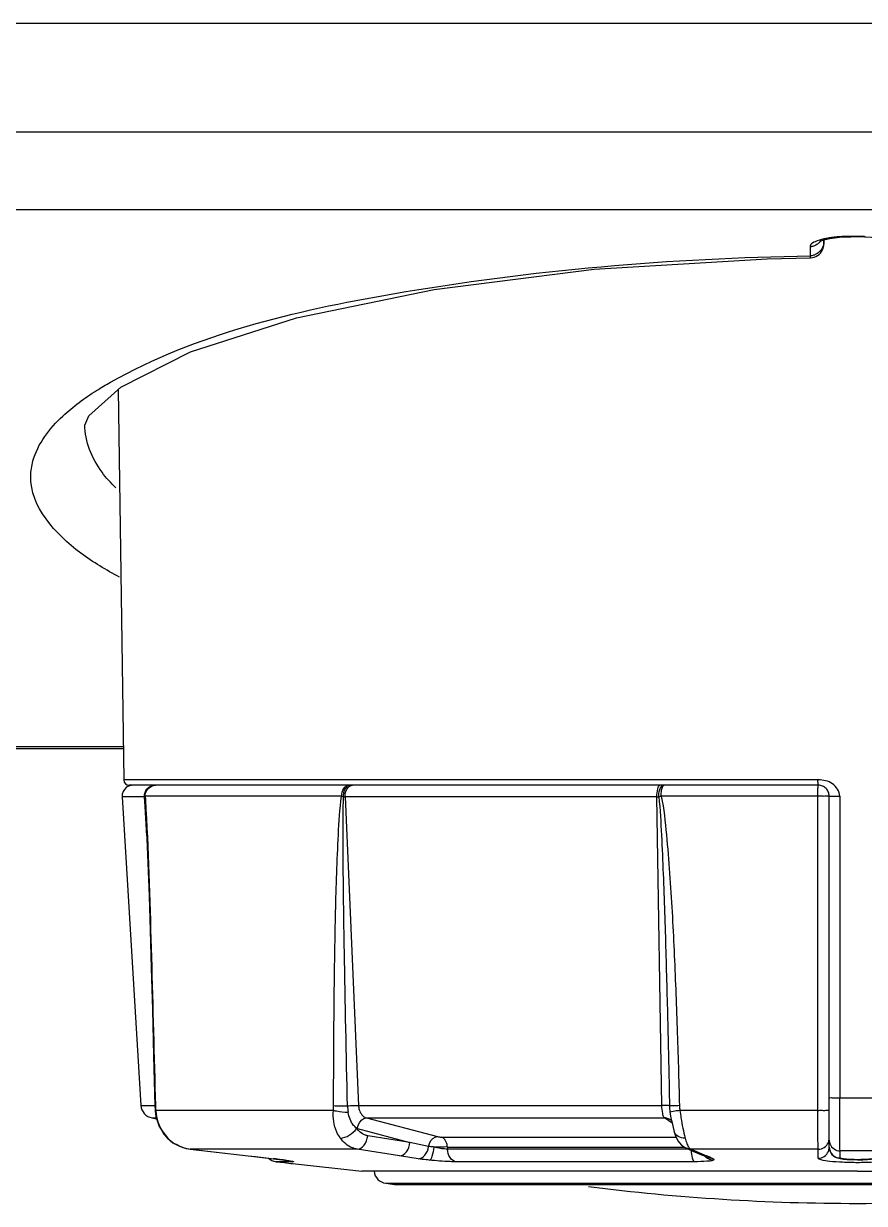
# Model space of a CAD drawing. Header units: millimetres. Extents: x 473 to 3963, y -1329 to 3488.
# Drawn here: x 2080.37 to 2111.4, y -136.02 to -92.5 of the extents above; entities that cross this region are included whole.
import ezdxf

# ---------------------------------------------------------------- set-up
doc = ezdxf.new("R2010")
doc.units = ezdxf.units.MM
doc.header["$LTSCALE"] = 392.37
doc.layers.get('0').update_dxf_attribs({"linetype": 'CONTINUOUS'})

msp = doc.modelspace()

# ---------------------------------------------------------------- linework, layer by layer
at = {"linetype": 'Continuous'}
for p, q in [((2534.648, -92.497), (1887.648, -92.497)), ((2534.648, -96.497), (1887.648, -96.497)), ((2457.276, -99.362), (1964.297, -99.362)), ((2109.898, -100.478), (2110.12, -100.426)), ((2109.898, -100.635), (2109.898, -100.435)), ((2109.898, -100.478), (2109.898, -100.522)), ((2109.898, -100.522), (2109.898, -100.584)), ((2110.12, -100.426), (2110.477, -100.381)), ((2110.477, -100.381), (2110.898, -100.365)), ((2110.898, -100.365), (2110.898, -100.348)), ((2111.398, -100.348), (2110.898, -100.348)), ((2111.398, -100.365), (2110.898, -100.365)), ((2111.398, -100.365), (2111.398, -100.348)), ((2109.398, -100.722), (2109.398, -101.067)), ((2109.898, -100.584), (2109.898, -100.621)), ((2109.898, -100.621), (2109.898, -100.635)), ((2109.406, -101.135), (2109.406, -101.135)), ((2083.853, -105.995), (2084.065, -120.4)), ((2030.412, -119.173), (2084.047, -119.173)), ((2030.412, -119.241), (2084.048, -119.241)), ((2109.691, -120.399), (2084.065, -120.4)), ((2084.437, -120.597), (2084.265, -120.597)), ((2084.401, -120.597), (2084.274, -120.597)), ((2084.434, -120.597), (2084.401, -120.597)), ((2085.215, -120.597), (2084.434, -120.597)), ((2085.126, -120.597), (2084.437, -120.597)), ((2085.215, -120.597), (2085.126, -120.597)), ((2085.241, -120.597), (2085.215, -120.597)), ((2085.241, -120.597), (2085.215, -120.597)), ((2092.384, -120.597), (2085.241, -120.597)), ((2092.384, -120.597), (2085.241, -120.597)), ((2092.395, -120.597), (2092.384, -120.597)), ((2092.399, -120.597), (2092.384, -120.597)), ((2092.512, -120.597), (2092.395, -120.597)), ((2092.512, -120.597), (2092.399, -120.597)), ((2093.168, -120.597), (2092.512, -120.597)), ((2093.168, -120.597), (2092.512, -120.597)), ((2093.298, -120.597), (2093.168, -120.597)), ((2093.298, -120.597), (2093.168, -120.597)), ((2103.851, -120.597), (2093.298, -120.597)), ((2103.851, -120.597), (2093.298, -120.597)), ((2103.987, -120.597), (2103.851, -120.597)), ((2103.987, -120.597), (2103.851, -120.597)), ((2104.005, -120.597), (2103.987, -120.597)), ((2104.005, -120.597), (2103.987, -120.597)), ((2109.698, -120.597), (2104.005, -120.597)), ((2109.698, -120.597), (2104.005, -120.597)), ((2110.098, -132.12), (2110.098, -120.997)), ((2110.098, -132.12), (2110.098, -120.997)), ((2084.002, -121.022), (2084.698, -132.407)), ((2084.828, -121.022), (2084.002, -121.022)), ((2084.849, -121.375), (2084.828, -121.022)), ((2084.913, -122.463), (2084.849, -121.375)), ((2092.103, -121.005), (2084.853, -121.005)), ((2103.742, -121.022), (2092.234, -121.022)), ((2092.234, -121.022), (2092.726, -132.407)), ((2103.923, -132.407), (2103.742, -121.022)), ((2109.677, -121.005), (2103.898, -121.005)), ((2109.676, -132.59), (2109.677, -121.005)), ((2110.488, -121.003), (2110.488, -132.126)), ((2110.098, -132.582), (2110.098, -132.12)), ((2110.098, -132.503), (2110.098, -132.12)), ((2110.488, -132.126), (2111.148, -132.126)), ((2111.148, -132.126), (2111.808, -132.126)), ((2084.698, -132.407), (2085.077, -132.407)), ((2085.077, -132.407), (2085.213, -132.407)), ((2085.232, -132.417), (2085.213, -132.419)), ((2085.213, -132.419), (2085.22, -132.567)), ((2085.213, -132.419), (2085.213, -132.419)), ((2085.22, -132.567), (2085.221, -132.591)), ((2085.221, -132.591), (2085.222, -132.612)), ((2085.241, -132.59), (2085.222, -132.612)), ((2085.222, -132.612), (2085.222, -132.612)), ((2091.799, -132.59), (2085.241, -132.59)), ((2092.726, -132.407), (2103.923, -132.407)), ((2104.222, -132.66), (2104.257, -132.863)), ((2109.676, -132.59), (2104.59, -132.59)), ((2110.098, -132.582), (2110.098, -132.503)), ((2110.098, -133.567), (2110.098, -132.582)), ((2085.106, -132.869), (2085.276, -132.9)), ((2085.106, -132.869), (2085.266, -132.869)), ((2085.275, -132.9), (2085.304, -132.987)), ((2093.018, -132.869), (2095.642, -133.556)), ((2093.018, -132.869), (2104.024, -132.869)), ((2104.175, -132.977), (2104.024, -132.869)), ((2104.197, -132.993), (2104.175, -132.977)), ((2104.266, -133.042), (2104.197, -132.993)), ((2104.237, -132.937), (2104.283, -132.981)), ((2104.237, -132.937), (2104.237, -132.937)), ((2104.257, -132.863), (2104.28, -132.969)), ((2104.257, -132.863), (2104.257, -132.866)), ((2104.304, -133.069), (2104.266, -133.042)), ((2104.28, -132.969), (2104.283, -132.981)), ((2104.283, -132.981), (2104.288, -133.001)), ((2104.289, -132.986), (2104.297, -132.998)), ((2085.441, -133.292), (2085.533, -133.448)), ((2085.529, -133.442), (2085.669, -133.607)), ((2085.669, -133.607), (2085.885, -133.785)), ((2085.669, -133.607), (2085.669, -133.607)), ((2085.669, -133.607), (2085.684, -133.619)), ((2085.669, -133.607), (2085.669, -133.607)), ((2085.689, -133.613), (2085.669, -133.607)), ((2092.685, -133.262), (2094.628, -133.771)), ((2094.628, -133.771), (2093.066, -133.526)), ((2095.782, -133.575), (2104.449, -133.575)), ((2104.382, -133.384), (2104.381, -133.383)), ((2110.098, -133.625), (2110.098, -133.567)), ((2110.098, -133.669), (2110.098, -133.605)), ((2086.52, -134.023), (2088.654, -134.268)), ((2086.52, -134.023), (2086.52, -134.023)), ((2086.524, -134.023), (2086.52, -134.023)), ((2086.524, -134.023), (2088.658, -134.268)), ((2092.673, -134.023), (2086.524, -134.023)), ((2094.235, -134.268), (2092.673, -134.023)), ((2095.313, -133.918), (2094.628, -133.771)), ((2096.008, -133.943), (2096.011, -134.021)), ((2096.008, -133.943), (2104.75, -133.943)), ((2104.815, -134.021), (2096.011, -134.021)), ((2104.815, -133.985), (2104.984, -134.058)), ((2104.815, -133.985), (2104.815, -133.985)), ((2104.999, -134.023), (2104.815, -133.985)), ((2104.899, -134.021), (2104.815, -134.021)), ((2104.984, -134.058), (2105.387, -134.231)), ((2104.999, -134.023), (2105.285, -134.146)), ((2109.696, -134.023), (2104.999, -134.023)), ((2109.695, -134.355), (2109.696, -134.023)), ((2110.098, -133.669), (2110.098, -133.625)), ((2110.098, -133.689), (2110.098, -133.669)), ((2110.098, -133.689), (2110.098, -133.669)), ((2110.098, -133.782), (2110.098, -133.689)), ((2110.098, -133.848), (2110.098, -133.782)), ((2110.098, -133.947), (2110.098, -133.782)), ((2110.098, -133.947), (2110.098, -133.848)), ((2110.098, -133.958), (2110.098, -133.947)), ((2088.654, -134.268), (2088.654, -134.268)), ((2088.658, -134.268), (2088.654, -134.268)), ((2088.658, -134.268), (2089.598, -134.376)), ((2089.594, -134.376), (2089.594, -134.376)), ((2089.598, -134.376), (2089.594, -134.376)), ((2089.691, -134.487), (2089.991, -134.52)), ((2089.844, -134.487), (2089.691, -134.487)), ((2090.002, -134.487), (2089.844, -134.487)), ((2089.925, -134.417), (2090.002, -134.427)), ((2090.002, -134.427), (2090.002, -134.427)), ((2090.016, -134.428), (2090.002, -134.427)), ((2090.243, -134.487), (2090.002, -134.487)), ((2090.003, -134.426), (2090.016, -134.428)), ((2090.092, -134.439), (2090.153, -134.448)), ((2090.153, -134.448), (2090.2, -134.456)), ((2090.177, -134.452), (2090.202, -134.456)), ((2090.239, -134.463), (2090.244, -134.464)), ((2090.303, -134.487), (2090.243, -134.487)), ((2094.926, -134.376), (2094.235, -134.268)), ((2105.133, -134.487), (2096.318, -134.487)), ((2105.285, -134.146), (2105.402, -134.196)), ((2105.387, -134.231), (2105.387, -134.231)), ((2105.571, -134.268), (2105.387, -134.231)), ((2105.402, -134.196), (2105.571, -134.268)), ((2105.561, -134.306), (2105.633, -134.337)), ((2105.633, -134.337), (2105.633, -134.337)), ((2105.821, -134.376), (2105.633, -134.337)), ((2110.498, -134.345), (2110.498, -134.087)), ((2110.506, -134.372), (2110.621, -134.388)), ((2089.991, -134.52), (2090.234, -134.547)), ((2090.234, -134.547), (2090.296, -134.554)), ((2090.296, -134.554), (2092.848, -134.837)), ((2093.126, -134.837), (2092.848, -134.837)), ((2093.168, -134.837), (2093.126, -134.837)), ((2093.298, -134.837), (2093.168, -134.837)), ((2111.148, -134.837), (2093.298, -134.837)), ((2111.148, -134.837), (2128.998, -134.837)), ((2093.737, -135.281), (2094.052, -135.32)), ((2093.737, -135.281), (2094.052, -135.281)), ((2094.052, -135.281), (2094.174, -135.281)), ((2094.052, -135.32), (2094.174, -135.327)), ((2094.052, -135.32), (2094.262, -135.32)), ((2094.174, -135.281), (2094.221, -135.281)), ((2094.221, -135.327), (2094.174, -135.327)), ((2094.174, -135.327), (2094.383, -135.327)), ((2094.221, -135.281), (2094.324, -135.281)), ((2094.383, -135.327), (2094.221, -135.327)), ((2094.262, -135.32), (2094.324, -135.32)), ((2094.324, -135.281), (2094.371, -135.281)), ((2094.324, -135.32), (2094.371, -135.32)), ((2094.371, -135.281), (2111.148, -135.281)), ((2094.371, -135.32), (2111.148, -135.32)), ((2111.148, -135.327), (2094.383, -135.327)), ((2094.383, -135.327), (2111.148, -135.327)), ((2111.148, -135.281), (2127.925, -135.281)), ((2111.148, -135.32), (2127.925, -135.32)), ((2127.914, -135.327), (2111.148, -135.327)), ((2111.148, -135.327), (2127.914, -135.327))]:
    msp.add_line(p, q, dxfattribs=at)
for points in [[(2109.775, -100.522), (2109.771, -100.524), (2109.868, -100.485), (2109.898, -100.478)], [(2111.398, -100.365), (2111.456, -100.365), (2111.872, -100.386)], [(2082.631, -107.317), (2082.77, -106.971), (2083.951, -105.907), (2086.528, -104.608), (2090.441, -103.355), (2095.514, -102.302), (2101.43, -101.555), (2107.805, -101.172), (2109.406, -101.135)], [(2084.861, -121.374), (2084.905, -122.268), (2084.953, -123.458), (2084.996, -124.674), (2085.038, -125.96), (2085.079, -127.347), (2085.122, -128.872), (2085.167, -130.579), (2085.213, -132.419)], [(2085.222, -132.612), (2085.251, -132.822), (2085.356, -133.147), (2085.529, -133.442)], [(2085.358, -133.151), (2085.36, -133.156), (2085.441, -133.292)], [(2104.288, -133.001), (2104.342, -133.228), (2104.382, -133.384)], [(2085.533, -133.448), (2085.535, -133.451), (2085.669, -133.607)], [(2085.684, -133.619), (2085.88, -133.783), (2086.247, -133.963), (2086.52, -134.023)], [(2092.662, -133.255), (2092.673, -133.259), (2092.685, -133.262)], [(2104.381, -133.383), (2104.427, -133.529), (2104.517, -133.717), (2104.642, -133.872), (2104.815, -133.985)], [(2085.885, -133.785), (2085.89, -133.79), (2086.068, -133.876)], [(2110.098, -133.947), (2110.122, -134.085), (2110.199, -134.215), (2110.303, -134.302), (2110.407, -134.348), (2110.506, -134.372)], [(2088.654, -134.268), (2088.925, -134.299), (2089.315, -134.344), (2089.594, -134.376)], [(2089.594, -134.376), (2089.685, -134.387), (2089.925, -134.417)], [(2090.002, -134.427), (2090.022, -134.43), (2090.092, -134.439)], [(2090.2, -134.456), (2090.232, -134.462), (2090.243, -134.464)], [(2105.387, -134.231), (2105.459, -134.262), (2105.561, -134.306)], [(2110.621, -134.388), (2110.767, -134.401), (2110.943, -134.409), (2111.138, -134.412), (2111.334, -134.41), (2111.513, -134.402), (2111.662, -134.39)]]:
    msp.add_lwpolyline(points, dxfattribs=at)
for centre, radius, start, end in [((2110.899, -106.276), 5.928, 90.0031, 92.0768), ((2109.398, -100.635), 0.5, 270.8944, 334.878), ((2109.398, -100.635), 0.5, 334.878, 360), ((2084.265, -120.397), 0.2, 180.84, 270), ((2084.401, -120.997), 0.4, 127.4, 183.5), ((2084.401, -120.997), 0.4, 108.7, 127.4), ((2084.401, -120.997), 0.4, 90, 108.7), ((2085.241, -120.967), 0.369, 90.0069, 93.8755), ((2092.399, -120.719), 0.122, 90.0161, 96.3971), ((2092.527, -120.833), 0.238, 120.0018, 121.7723), ((2109.698, -120.997), 0.4, 67.3531, 90), ((2109.698, -120.997), 0.4, 44.3663, 67.3531), ((2109.698, -120.997), 0.4, 21.9661, 44.3885), ((2109.698, -120.997), 0.4, 21.9543, 44.3663), ((2109.698, -120.997), 0.4, 0, 21.9661), ((2037.525, -124.102), 47.414, 3.3537, 3.725), ((2092.241, -116.716), 4.306, 269.1514, 269.9029), ((2103.738, -115.552), 5.47, 270.0395, 270.7491), ((2105.633, -130.664), 9.813, 100.18, 100.7042), ((2085.198, -132.377), 0.5, 183.5, 259.5), ((2089.018, -132.323), 3.786, 181.4209, 182.7431), ((2090.343, -132.258), 5.114, 182.757, 183.7233), ((2086.739, -132.517), 1.5, 182.798, 183.5433), ((2094.256, -132.362), 1.933, 181.7515, 188.862), ((2106.419, -132.378), 2.214, 181.1093, 187.3062), ((2104.027, -133.23), 0.36, 57.3375, 66.6044), ((2104.026, -133.231), 0.362, 54.3904, 57.3395), ((2086.754, -132.562), 1.496, 223.9552, 224.6058), ((2086.709, -132.607), 1.433, 224.6086, 236.9445), ((2086.69, -132.635), 1.398, 236.9827, 250.6584), ((2086.683, -132.651), 1.381, 250.7112, 263.3865), ((2096.173, -188.762), 54.82, 90.1728, 90.6826), ((2110.123, -133.958), 0.0247, 180.0347, 187.3885), ((2089.746, -133.99), 0.5, 227.6271, 243.6475), ((2089.746, -133.99), 0.5, 243.6475, 263.661), ((2086.858, -158.264), 24.045, 82.7577, 83.4556), ((2087.822, -150.648), 16.368, 82.3419, 82.743), ((2090.358, -134.014), 0.476, 250.8506, 263.4182), ((2092.051, -165.783), 34.292, 66.5523, 66.78), ((2092.366, -165.055), 33.499, 66.3189, 66.5509), ((2111.148, -382.757), 248.671, 89.99999, 90.14975), ((2111.148, -382.757), 248.671, 89.85025, 90.00001), ((2093.798, -134.785), 0.5, 186.1335, 263), ((2111.148, -56.023), 80, 262.8664, 270), ((2111.148, -56.023), 80, 270, 277.1336)]:
    msp.add_arc(centre, radius, start, end, dxfattribs=at)
for points, knots in [([(2109.895, -100.444), (2109.788, -100.468), (2109.62, -100.516), (2109.451, -100.606), (2109.414, -100.665)], [0, 0, 0, 0, 0.614881, 1, 1, 1, 1]), ([(2109.802, -100.501), (2109.779, -100.531), (2109.729, -100.586), (2109.67, -100.632), (2109.639, -100.652)], [0, 0, 0, 0, 0.499396, 1, 1, 1, 1]), ([(2110.221, -100.388), (2110.164, -100.395), (2110.055, -100.411), (2109.946, -100.432), (2109.895, -100.444)], [0, 0, 0, 0, 0.519721, 1, 1, 1, 1]), ([(2110.684, -100.352), (2110.605, -100.355), (2110.45, -100.363), (2110.296, -100.379), (2110.221, -100.388)], [0, 0, 0, 0, 0.510795, 1, 1, 1, 1]), ([(2109.414, -100.665), (2109.409, -100.674), (2109.4, -100.692), (2109.397, -100.712), (2109.398, -100.722)], [0, 0, 0, 0, 0.52186, 1, 1, 1, 1]), ([(2109.639, -100.652), (2109.602, -100.676), (2109.525, -100.714), (2109.439, -100.73), (2109.398, -100.73)], [0, 0, 0, 0, 0.514892, 1, 1, 1, 1]), ([(2109.898, -100.584), (2109.898, -100.662), (2109.833, -100.825), (2109.711, -100.942), (2109.639, -100.988)], [0, 0, 0, 0, 0.477215, 1, 1, 1, 1]), ([(2083.578, -105.725), (2086.747, -103.936), (2095.516, -101.893), (2104.244, -101.146), (2109.398, -101.067)], [0, 0, 0, 0, 0.413846, 1, 1, 1, 1]), ([(2109.639, -100.988), (2109.602, -101.012), (2109.525, -101.051), (2109.439, -101.067), (2109.398, -101.067)], [0, 0, 0, 0, 0.514893, 1, 1, 1, 1]), ([(2109.398, -101.067), (2109.399, -101.076), (2109.4, -101.093), (2109.401, -101.11), (2109.402, -101.117)], [0, 0, 0, 0, 0.576622, 1, 1, 1, 1]), ([(2109.402, -101.117), (2109.402, -101.121), (2109.404, -101.126), (2109.404, -101.135), (2109.406, -101.135)], [0, 0, 0, 0, 0.73302, 1, 1, 1, 1]), ([(2081.813, -106.977), (2082.195, -106.62), (2082.784, -106.192), (2083.404, -105.823), (2083.578, -105.725)], [0, 0, 0, 0, 0.724175, 1, 1, 1, 1]), ([(2080.631, -109.192), (2080.635, -109.004), (2080.763, -108.152), (2081.329, -107.429), (2081.813, -106.977)], [0, 0, 0, 0, 0.221529, 1, 1, 1, 1]), ([(2083.768, -109.622), (2083.587, -109.444), (2083.001, -108.799), (2082.621, -107.917), (2082.631, -107.295)], [0, 0, 0, 0, 0.290137, 1, 1, 1, 1]), ([(2083.912, -112.919), (2083.415, -112.655), (2082, -111.831), (2080.613, -110.32), (2080.631, -109.192)], [0, 0, 0, 0, 0.332927, 1, 1, 1, 1]), ([(2109.698, -120.597), (2109.693, -120.597), (2109.696, -120.567), (2109.685, -120.514), (2109.681, -120.444), (2109.687, -120.397)], [0, 0, 0, 0, 0.078587, 0.295256, 1, 1, 1, 1]), ([(2110.488, -121.003), (2110.488, -120.825), (2110.249, -120.467), (2109.873, -120.399), (2109.691, -120.399)], [0, 0, 0, 0, 0.494991, 1, 1, 1, 1]), ([(2084.828, -121.022), (2084.822, -120.917), (2084.895, -120.693), (2085.112, -120.597), (2085.215, -120.597)], [0, 0, 0, 0, 0.505606, 1, 1, 1, 1]), ([(2084.839, -121.021), (2084.834, -120.941), (2084.875, -120.774), (2085.006, -120.662), (2085.079, -120.63)], [0, 0, 0, 0, 0.500361, 1, 1, 1, 1]), ([(2084.853, -121.005), (2084.852, -120.906), (2084.923, -120.701), (2085.119, -120.605), (2085.216, -120.598)], [0, 0, 0, 0, 0.505498, 1, 1, 1, 1]), ([(2092.103, -121.005), (2092.102, -120.905), (2092.137, -120.72), (2092.306, -120.597), (2092.384, -120.597)], [0, 0, 0, 0, 0.561452, 1, 1, 1, 1]), ([(2092.177, -121.021), (2092.176, -120.97), (2092.183, -120.816), (2092.275, -120.61), (2092.386, -120.598)], [0, 0, 0, 0, 0.31761, 1, 1, 1, 1]), ([(2092.234, -121.022), (2092.232, -120.981), (2092.24, -120.838), (2092.312, -120.685), (2092.401, -120.63)], [0, 0, 0, 0, 0.279091, 1, 1, 1, 1]), ([(2103.742, -121.022), (2103.741, -120.922), (2103.749, -120.801), (2103.802, -120.597), (2103.851, -120.597)], [0, 0, 0, 0, 0.668235, 1, 1, 1, 1]), ([(2103.81, -121.021), (2103.809, -120.981), (2103.815, -120.847), (2103.848, -120.697), (2103.916, -120.63)], [0, 0, 0, 0, 0.296085, 1, 1, 1, 1]), ([(2103.898, -121.005), (2103.898, -120.93), (2103.908, -120.803), (2103.935, -120.673), (2103.964, -120.629)], [0, 0, 0, 0, 0.589063, 1, 1, 1, 1]), ([(2103.964, -120.629), (2103.968, -120.622), (2103.976, -120.611), (2103.988, -120.602), (2103.993, -120.6)], [0, 0, 0, 0, 0.560746, 1, 1, 1, 1]), ([(2103.993, -120.6), (2103.995, -120.599), (2103.999, -120.598), (2104.003, -120.597), (2104.005, -120.597)], [0, 0, 0, 0, 0.510508, 1, 1, 1, 1]), ([(2109.677, -121.005), (2109.676, -120.953), (2109.679, -120.86), (2109.678, -120.724), (2109.694, -120.66), (2109.687, -120.597), (2109.698, -120.597)], [0, 0, 0, 0, 0.379851, 0.703535, 0.921052, 1, 1, 1, 1]), ([(2110.098, -120.997), (2110.098, -121.008), (2110.031, -120.989), (2109.967, -121.01), (2109.825, -121.002), (2109.73, -121.005), (2109.677, -121.005)], [0, 0, 0, 0, 0.07752, 0.296585, 0.621628, 1, 1, 1, 1]), ([(2110.098, -120.997), (2110.098, -121.007), (2110.159, -120.989), (2110.218, -121.008), (2110.349, -121), (2110.438, -121.003), (2110.488, -121.003)], [0, 0, 0, 0, 0.07584, 0.291615, 0.615601, 1, 1, 1, 1]), ([(2084.839, -121.021), (2084.838, -121.022), (2084.834, -121.022), (2084.83, -121.022), (2084.828, -121.022)], [0, 0, 0, 0, 0.35557, 1, 1, 1, 1]), ([(2084.853, -121.005), (2084.85, -121.007), (2084.844, -121.012), (2084.84, -121.018), (2084.839, -121.021)], [0, 0, 0, 0, 0.569475, 1, 1, 1, 1]), ([(2091.809, -132.417), (2091.81, -131.464), (2091.817, -129.559), (2091.851, -126.702), (2091.9, -124.322), (2091.983, -122.423), (2092.035, -121.474), (2092.103, -121.005)], [0, 0, 0, 0, 0.250317, 0.500565, 0.750668, 0.87558, 1, 1, 1, 1]), ([(2092.323, -132.421), (2092.279, -130.52), (2092.218, -127.67), (2092.168, -124.344), (2092.159, -122.445), (2092.158, -121.495), (2092.177, -121.021)], [0, 0, 0, 0, 0.500201, 0.750225, 0.875186, 1, 1, 1, 1]), ([(2103.81, -121.021), (2103.86, -121.494), (2103.909, -122.444), (2103.995, -124.344), (2104.07, -126.719), (2104.145, -129.57), (2104.186, -131.471), (2104.205, -132.421)], [0, 0, 0, 0, 0.125026, 0.250039, 0.500041, 0.750026, 1, 1, 1, 1]), ([(2103.898, -121.005), (2104.001, -121.47), (2104.096, -122.422), (2104.253, -124.32), (2104.378, -126.701), (2104.492, -129.558), (2104.548, -131.464), (2104.572, -132.417)], [0, 0, 0, 0, 0.124933, 0.249945, 0.499968, 0.749987, 1, 1, 1, 1]), ([(2084.884, -121.485), (2084.984, -123.304), (2085.086, -126.948), (2085.188, -130.593), (2085.232, -132.417)], [0, 0, 0, 0, 0.499499, 1, 1, 1, 1]), ([(2110.098, -132.12), (2110.098, -132.13), (2110.159, -132.112), (2110.218, -132.131), (2110.349, -132.123), (2110.438, -132.126), (2110.488, -132.126)], [0, 0, 0, 0, 0.075837, 0.291606, 0.61559, 1, 1, 1, 1]), ([(2110.498, -134.087), (2110.487, -133.875), (2110.497, -133.221), (2110.489, -132.568), (2110.488, -132.126)], [0, 0, 0, 0, 0.324976, 1, 1, 1, 1]), ([(2092.057, -133.613), (2092.007, -133.545), (2091.828, -133.234), (2091.781, -132.861), (2091.799, -132.59)], [0, 0, 0, 0, 0.237189, 1, 1, 1, 1]), ([(2091.799, -132.59), (2091.837, -132.599), (2092.018, -132.634), (2092.202, -132.653), (2092.346, -132.66)], [0, 0, 0, 0, 0.216373, 1, 1, 1, 1]), ([(2091.809, -132.417), (2091.845, -132.418), (2092.017, -132.421), (2092.188, -132.422), (2092.323, -132.421)], [0, 0, 0, 0, 0.213536, 1, 1, 1, 1]), ([(2092.323, -132.421), (2092.359, -132.419), (2092.493, -132.412), (2092.627, -132.408), (2092.726, -132.407)], [0, 0, 0, 0, 0.264401, 1, 1, 1, 1]), ([(2092.662, -133.255), (2092.62, -133.224), (2092.455, -133.063), (2092.372, -132.833), (2092.346, -132.66)], [0, 0, 0, 0, 0.23013, 1, 1, 1, 1]), ([(2092.726, -132.407), (2092.729, -132.462), (2092.755, -132.645), (2092.889, -132.835), (2093.018, -132.869)], [0, 0, 0, 0, 0.289182, 1, 1, 1, 1]), ([(2104.024, -132.869), (2103.977, -132.834), (2103.942, -132.658), (2103.924, -132.508), (2103.923, -132.407)], [0, 0, 0, 0, 0.366514, 1, 1, 1, 1]), ([(2104.205, -132.421), (2104.193, -132.418), (2104.099, -132.408), (2104.005, -132.408), (2103.923, -132.407)], [0, 0, 0, 0, 0.130428, 1, 1, 1, 1]), ([(2104.572, -132.417), (2104.529, -132.418), (2104.407, -132.419), (2104.284, -132.424), (2104.205, -132.421)], [0, 0, 0, 0, 0.351005, 1, 1, 1, 1]), ([(2104.59, -132.59), (2104.545, -132.598), (2104.423, -132.621), (2104.297, -132.635), (2104.222, -132.66)], [0, 0, 0, 0, 0.366374, 1, 1, 1, 1]), ([(2104.59, -132.59), (2104.601, -132.684), (2104.65, -133.028), (2104.718, -133.369), (2104.781, -133.613)], [0, 0, 0, 0, 0.273908, 1, 1, 1, 1]), ([(2109.676, -132.59), (2109.73, -132.59), (2109.825, -132.587), (2109.966, -132.595), (2110.031, -132.574), (2110.098, -132.593), (2110.098, -132.582)], [0, 0, 0, 0, 0.378289, 0.703421, 0.922482, 1, 1, 1, 1]), ([(2109.696, -134.023), (2109.689, -133.973), (2109.688, -133.816), (2109.675, -133.339), (2109.676, -132.911), (2109.676, -132.59)], [0, 0, 0, 0, 0.105444, 0.328116, 1, 1, 1, 1]), ([(2092.685, -133.262), (2092.691, -133.21), (2092.734, -133.041), (2092.891, -132.869), (2093.018, -132.869)], [0, 0, 0, 0, 0.290625, 1, 1, 1, 1]), ([(2092.057, -133.613), (2092.17, -133.614), (2092.405, -133.519), (2092.59, -133.359), (2092.662, -133.255)], [0, 0, 0, 0, 0.472891, 1, 1, 1, 1]), ([(2092.673, -134.023), (2092.614, -134.014), (2092.371, -133.946), (2092.169, -133.768), (2092.057, -133.613)], [0, 0, 0, 0, 0.234799, 1, 1, 1, 1]), ([(2093.066, -133.526), (2093.028, -133.52), (2092.868, -133.475), (2092.736, -133.357), (2092.662, -133.255)], [0, 0, 0, 0, 0.234395, 1, 1, 1, 1]), ([(2092.673, -134.023), (2092.772, -134.023), (2092.988, -133.877), (2093.056, -133.651), (2093.066, -133.526)], [0, 0, 0, 0, 0.443634, 1, 1, 1, 1]), ([(2095.313, -133.918), (2095.322, -133.87), (2095.37, -133.711), (2095.522, -133.557), (2095.642, -133.556)], [0, 0, 0, 0, 0.291335, 1, 1, 1, 1]), ([(2096.008, -133.943), (2096.006, -133.899), (2095.986, -133.755), (2095.884, -133.602), (2095.782, -133.575)], [0, 0, 0, 0, 0.291798, 1, 1, 1, 1]), ([(2104.781, -133.613), (2104.691, -133.614), (2104.523, -133.587), (2104.4, -133.454), (2104.382, -133.384)], [0, 0, 0, 0, 0.553434, 1, 1, 1, 1]), ([(2094.235, -134.268), (2094.335, -134.269), (2094.55, -134.122), (2094.619, -133.896), (2094.628, -133.771)], [0, 0, 0, 0, 0.443622, 1, 1, 1, 1]), ([(2094.926, -134.376), (2095.02, -134.377), (2095.224, -134.245), (2095.297, -134.035), (2095.313, -133.918)], [0, 0, 0, 0, 0.443341, 1, 1, 1, 1]), ([(2095.52, -133.946), (2095.466, -133.94), (2095.397, -133.932), (2095.328, -133.921), (2095.313, -133.918)], [0, 0, 0, 0, 0.778783, 1, 1, 1, 1]), ([(2095.338, -134.428), (2095.399, -134.418), (2095.476, -134.212), (2095.508, -134.059), (2095.52, -133.946)], [0, 0, 0, 0, 0.351294, 1, 1, 1, 1]), ([(2096.011, -134.021), (2095.975, -134.021), (2095.809, -134.011), (2095.645, -133.979), (2095.52, -133.946)], [0, 0, 0, 0, 0.217327, 1, 1, 1, 1]), ([(2096.318, -134.487), (2096.232, -134.473), (2096.063, -134.329), (2096.016, -134.13), (2096.011, -134.021)], [0, 0, 0, 0, 0.443232, 1, 1, 1, 1]), ([(2109.696, -134.023), (2109.773, -134.023), (2109.932, -133.977), (2110.038, -133.849), (2110.067, -133.778)], [0, 0, 0, 0, 0.500868, 1, 1, 1, 1]), ([(2110.098, -133.947), (2110.098, -134.049), (2110.184, -134.261), (2110.396, -134.345), (2110.498, -134.345)], [0, 0, 0, 0, 0.499121, 1, 1, 1, 1]), ([(2090.183, -134.452), (2090.212, -134.457), (2090.261, -134.468), (2090.303, -134.469), (2090.342, -134.488), (2090.312, -134.487), (2090.303, -134.487)], [0, 0, 0, 0, 0.487098, 0.77167, 0.845574, 1, 1, 1, 1]), ([(2095.338, -134.428), (2095.3, -134.424), (2095.162, -134.409), (2095.025, -134.392), (2094.926, -134.376)], [0, 0, 0, 0, 0.274731, 1, 1, 1, 1]), ([(2096.318, -134.487), (2096.247, -134.487), (2095.92, -134.479), (2095.593, -134.454), (2095.338, -134.428)], [0, 0, 0, 0, 0.216949, 1, 1, 1, 1]), ([(2105.133, -134.487), (2105.085, -134.467), (2105.033, -134.299), (2105.015, -134.166), (2105.011, -134.071)], [0, 0, 0, 0, 0.355114, 1, 1, 1, 1]), ([(2105.826, -134.428), (2105.749, -134.461), (2105.511, -134.475), (2105.282, -134.487), (2105.133, -134.487)], [0, 0, 0, 0, 0.360115, 1, 1, 1, 1]), ([(2105.821, -134.376), (2105.834, -134.382), (2105.87, -134.401), (2105.838, -134.423), (2105.826, -134.428)], [0, 0, 0, 0, 0.532569, 1, 1, 1, 1]), ([(2109.695, -134.355), (2109.773, -134.356), (2109.932, -134.31), (2110.038, -134.182), (2110.067, -134.11)], [0, 0, 0, 0, 0.500867, 1, 1, 1, 1]), ([(2111.148, -134.521), (2110.962, -134.521), (2110.618, -134.513), (2110.173, -134.483), (2109.875, -134.438), (2109.739, -134.399), (2109.695, -134.369), (2109.695, -134.355)], [0, 0, 0, 0, 0.376779, 0.696524, 0.912147, 0.971598, 1, 1, 1, 1]), ([(2111.798, -134.345), (2111.798, -134.364), (2111.704, -134.375), (2111.595, -134.397), (2111.382, -134.407), (2111.148, -134.412), (2110.915, -134.407), (2110.702, -134.397), (2110.592, -134.375), (2110.498, -134.364), (2110.498, -134.345)], [0, 0, 0, 0, 0.04192, 0.149912, 0.310538, 0.5, 0.689461, 0.850087, 0.958079, 1, 1, 1, 1]), ([(2112.601, -134.355), (2112.601, -134.369), (2112.557, -134.399), (2112.422, -134.438), (2112.123, -134.483), (2111.679, -134.513), (2111.334, -134.521), (2111.148, -134.521)], [0, 0, 0, 0, 0.028402, 0.087859, 0.303476, 0.623217, 1, 1, 1, 1])]:
    msp.add_open_spline(points, degree=3, knots=knots, dxfattribs=at)
for points in [[(2085.079, -120.63), (2085.129, -120.609), (2085.184, -120.597), (2085.238, -120.597)], [(2092.408, -120.626), (2092.439, -120.608), (2092.476, -120.597), (2092.512, -120.597)], [(2103.916, -120.63), (2103.935, -120.612), (2103.961, -120.597), (2103.987, -120.597)], [(2084.853, -121.005), (2084.865, -121.165), (2084.875, -121.325), (2084.884, -121.485)], [(2092.177, -121.021), (2092.153, -121.016), (2092.128, -121.011), (2092.103, -121.005)], [(2085.242, -132.61), (2085.264, -132.97), (2085.427, -133.341), (2085.677, -133.601)], [(2091.799, -132.59), (2091.805, -132.532), (2091.808, -132.475), (2091.809, -132.417)], [(2104.572, -132.417), (2104.574, -132.475), (2104.581, -132.533), (2104.59, -132.59)], [(2104.17, -132.899), (2104.124, -132.879), (2104.073, -132.869), (2104.024, -132.869)], [(2095.642, -133.556), (2095.687, -133.568), (2095.735, -133.575), (2095.782, -133.575)], [(2104.781, -133.613), (2104.798, -133.681), (2104.819, -133.748), (2104.845, -133.813)], [(2104.845, -133.813), (2104.865, -133.861), (2104.888, -133.909), (2104.919, -133.952)], [(2104.919, -133.952), (2104.941, -133.98), (2104.967, -134.008), (2104.999, -134.023)], [(2110.067, -133.778), (2110.088, -133.73), (2110.098, -133.677), (2110.098, -133.625)], [(2110.067, -134.11), (2110.088, -134.062), (2110.098, -134.01), (2110.098, -133.958)], [(2110.098, -133.689), (2110.098, -133.741), (2110.109, -133.794), (2110.129, -133.841)], [(2110.129, -133.841), (2110.185, -133.978), (2110.35, -134.087), (2110.498, -134.087)], [(2090.016, -134.428), (2090.072, -134.436), (2090.128, -134.444), (2090.183, -134.452)], [(2105.65, -134.385), (2105.594, -134.36), (2105.543, -134.323), (2105.5, -134.28)], [(2105.826, -134.428), (2105.766, -134.425), (2105.705, -134.41), (2105.65, -134.385)]]:
    msp.add_open_spline(points, degree=3, dxfattribs=at)

doc.saveas('drawing.dxf')
